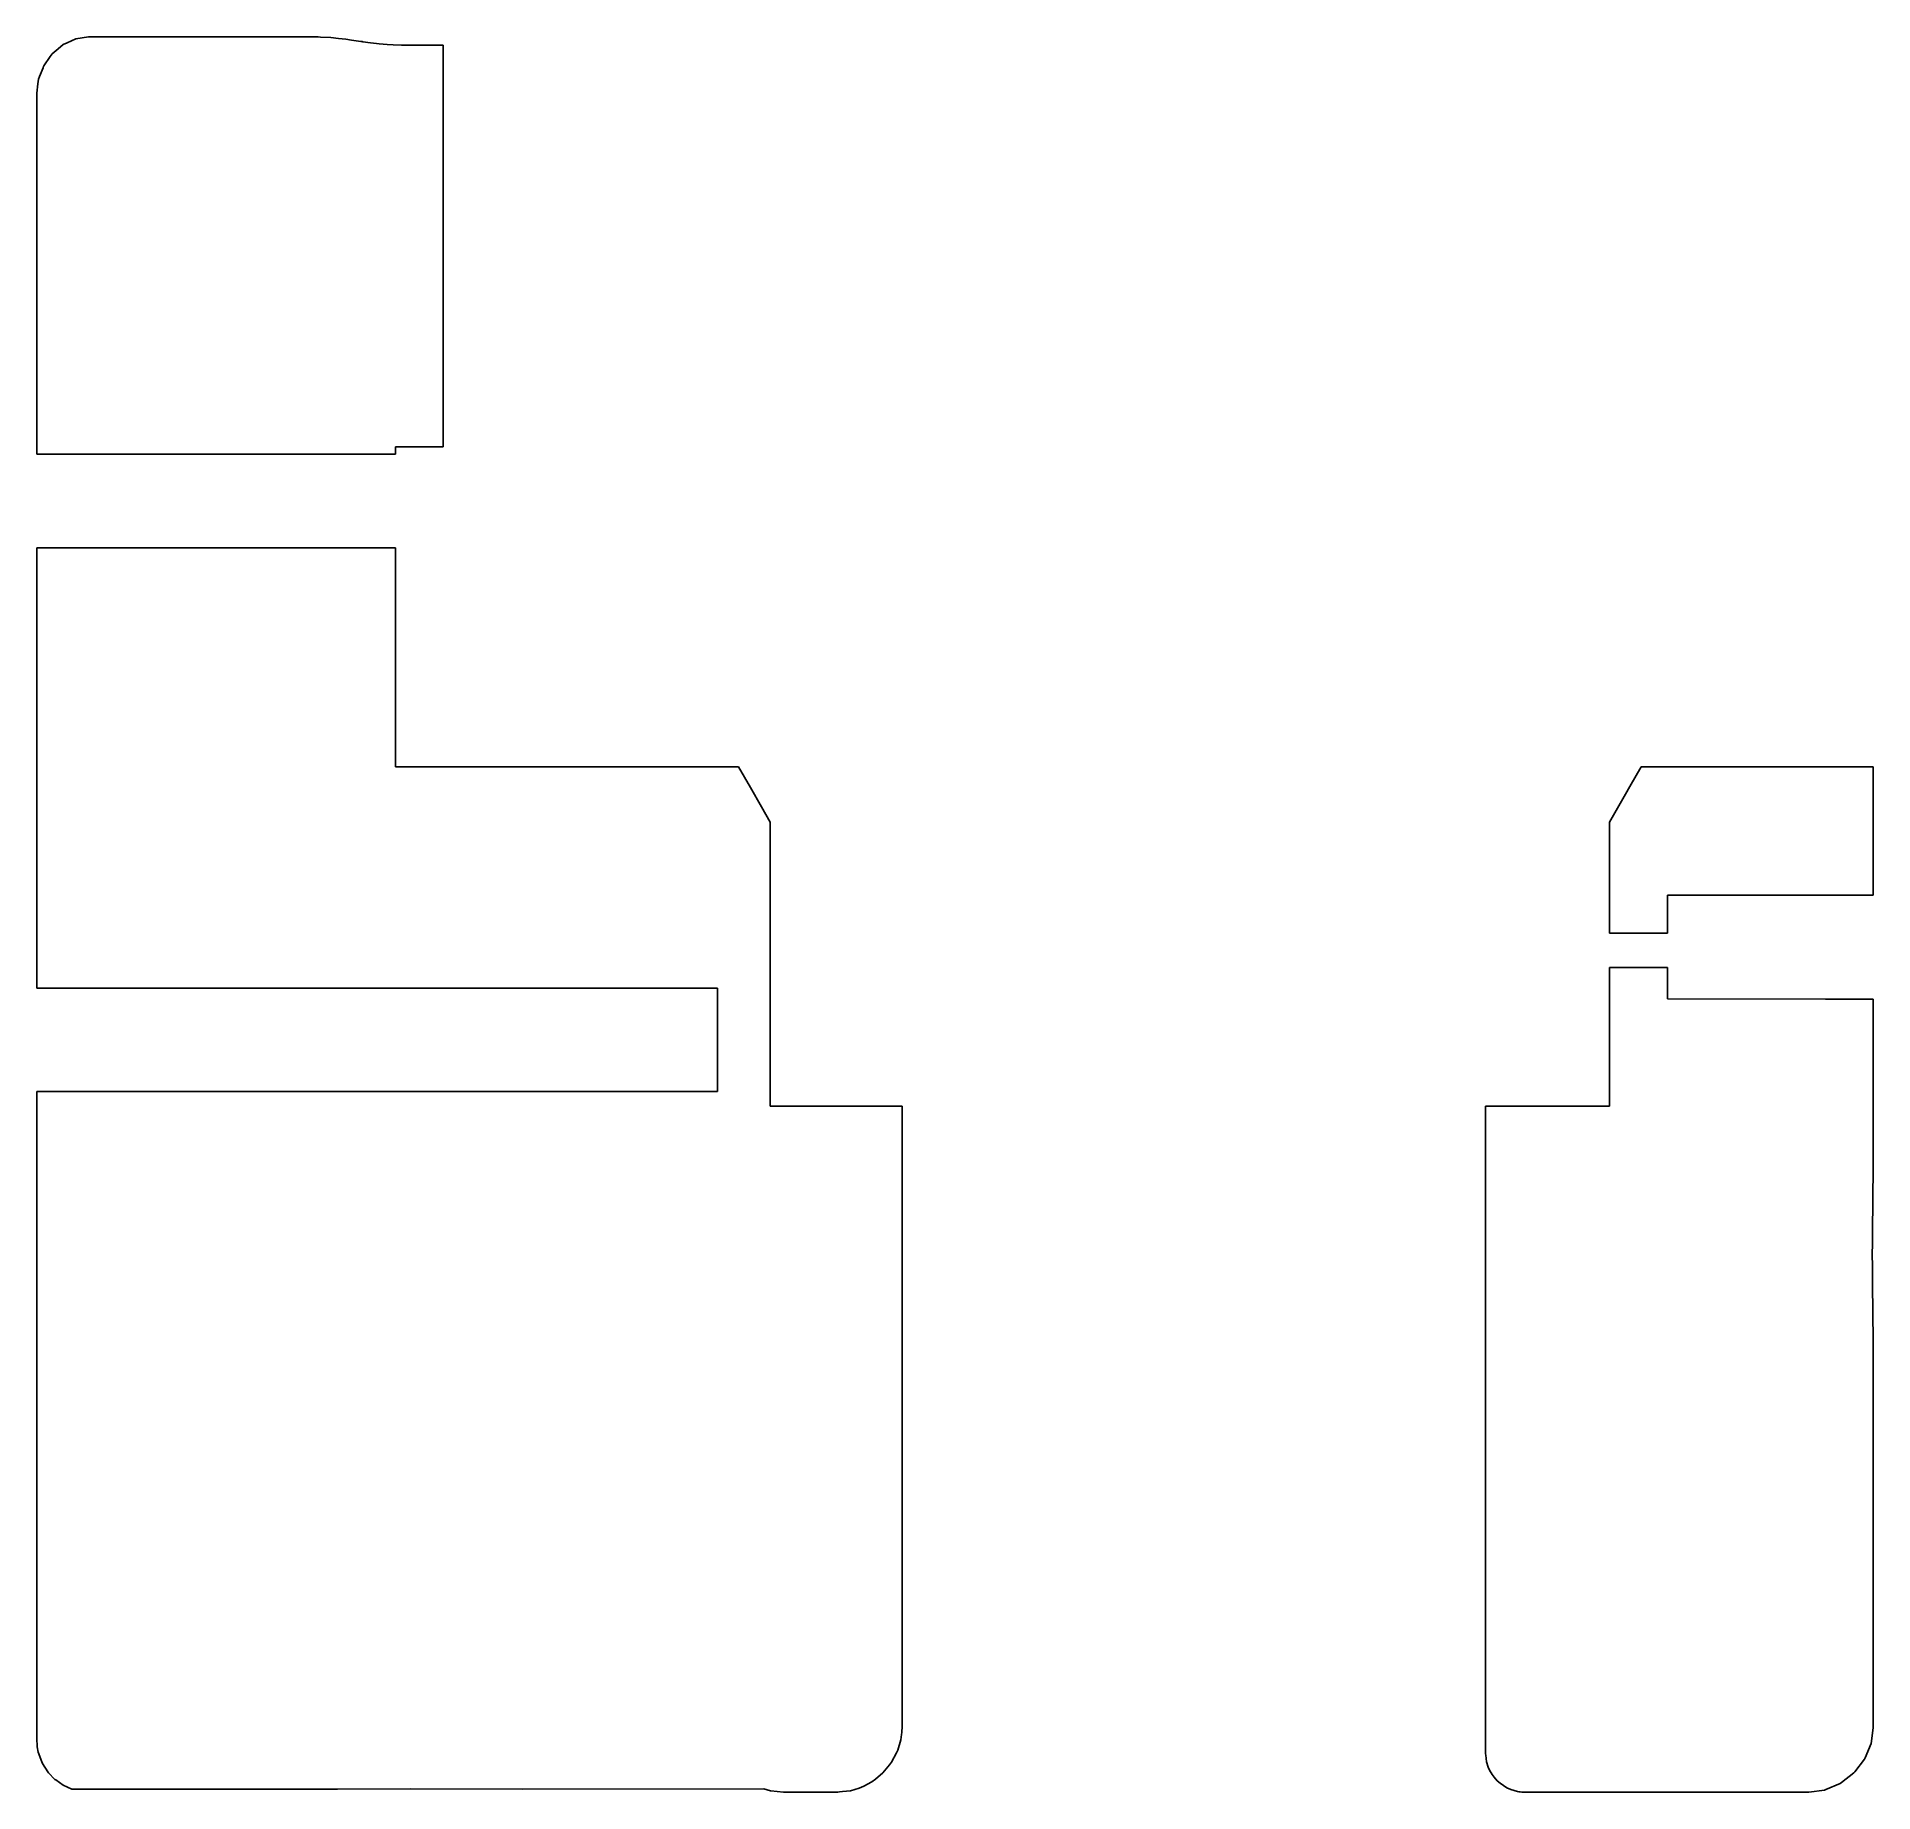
# Model space of a CAD drawing. Header units: metres. Extents: x 2.4 to 72, y -16 to 50.5.
import ezdxf

# ---------------------------------------------------------------- set-up
doc = ezdxf.new("R2010")
doc.units = ezdxf.units.M

msp = doc.modelspace()

# ---------------------------------------------------------------- linework, layer by layer
for p, q in [((3.209, 50.066), (3.4, 50.227)), ((3.4, 50.227), (3.555, 50.298)), ((3.555, 50.298), (3.882, 50.447)), ((3.882, 50.447), (4.361, 50.516)), ((4.361, 50.516), (4.4, 50.523)), ((4.4, 50.523), (4.803, 50.523)), ((4.803, 50.523), (13, 50.523)), ((13, 50.523), (13.065, 50.519)), ((13.065, 50.519), (13.156, 50.513)), ((13.156, 50.513), (13.544, 50.498)), ((13.544, 50.498), (13.835, 50.462)), ((13.835, 50.462), (14.12, 50.433)), ((14.12, 50.433), (14.328, 50.397)), ((14.328, 50.397), (14.682, 50.347)), ((14.682, 50.347), (14.732, 50.34)), ((14.732, 50.34), (14.764, 50.336)), ((14.764, 50.336), (15.054, 50.291)), ((15.054, 50.291), (15.279, 50.264)), ((15.279, 50.264), (15.379, 50.252)), ((15.379, 50.252), (15.523, 50.24)), ((15.523, 50.24), (15.677, 50.223)), ((15.677, 50.223), (15.914, 50.213)), ((15.914, 50.213), (16.229, 50.2)), ((16.229, 50.2), (16.486, 50.2)), ((16.486, 50.2), (17.223, 50.2)), ((17.223, 50.2), (17.595, 50.2)), ((17.595, 50.2), (17.8, 50.2)), ((17.8, 50.2), (17.8, 47.106)), ((2.662, 49.406), (2.668, 49.423)), ((2.668, 49.423), (2.91, 49.769)), ((2.91, 49.769), (2.986, 49.878)), ((2.986, 49.878), (3.209, 50.066)), ((2.4, 48.391), (2.446, 48.741)), ((2.446, 48.741), (2.468, 48.92)), ((2.468, 48.92), (2.505, 49.013)), ((2.505, 49.013), (2.638, 49.343)), ((2.638, 49.343), (2.662, 49.406)), ((2.4, 48.018), (2.4, 48.391)), ((2.4, 47.294), (2.4, 48.018)), ((2.4, 45.983), (2.4, 47.294)), ((17.8, 47.106), (17.8, 45.2)), ((2.4, 43.344), (2.4, 45.983)), ((17.8, 45.2), (17.8, 44.828)), ((17.8, 44.828), (17.8, 43.994)), ((17.8, 43.994), (17.8, 43.599)), ((2.4, 43.128), (2.4, 43.344)), ((17.8, 43.599), (17.8, 43.165)), ((17.8, 43.165), (17.8, 42.408)), ((2.4, 42.991), (2.4, 43.128)), ((2.4, 42.853), (2.4, 42.991)), ((2.4, 42.652), (2.4, 42.853)), ((2.4, 42.515), (2.4, 42.652)), ((2.4, 40.265), (2.4, 42.515)), ((17.8, 42.408), (17.8, 41.821)), ((17.8, 41.821), (17.8, 41.432)), ((17.8, 41.432), (17.8, 41.21)), ((17.8, 41.21), (17.8, 34.988)), ((2.4, 40.124), (2.4, 40.265)), ((2.4, 40.007), (2.4, 40.124)), ((2.4, 39.919), (2.4, 40.007)), ((2.4, 34.988), (2.4, 39.919)), ((2.4, 34.805), (2.4, 34.988)), ((2.4, 34.7), (2.4, 34.805)), ((16, 34.988), (16, 34.805)), ((16.049, 34.988), (16, 34.988)), ((16, 34.988), (16, 34.988)), ((16, 34.805), (16, 34.7)), ((17.8, 34.988), (16.049, 34.988)), ((15.412, 34.7), (2.4, 34.7)), ((16, 34.7), (15.412, 34.7)), ((2.4, 28.483), (2.4, 31.156)), ((2.4, 31.156), (10.241, 31.156)), ((10.241, 31.156), (16, 31.156)), ((16, 31.156), (16, 26.191)), ((2.4, 26.191), (2.4, 28.483)), ((2.4, 23.936), (2.4, 26.191)), ((16, 26.191), (16, 24.417)), ((16, 24.417), (16, 23.516)), ((2.4, 14.471), (2.4, 23.936)), ((16, 23.516), (16, 23.091)), ((16, 23.091), (16, 22.904)), ((16, 22.904), (16, 22.852)), ((16, 22.904), (16, 22.904)), ((16, 22.852), (23.325, 22.852)), ((23.325, 22.852), (24.11, 22.852)), ((24.11, 22.852), (29, 22.852)), ((29, 22.852), (29.449, 22.07)), ((63.2, 22.852), (62.779, 22.118)), ((68.586, 22.852), (63.2, 22.852)), ((72, 22.852), (68.586, 22.852)), ((72, 19.788), (72, 22.852)), ((29.449, 22.07), (29.866, 21.342)), ((62.61, 21.824), (62.455, 21.554)), ((62.779, 22.118), (62.61, 21.824)), ((29.866, 21.342), (30.2, 20.76)), ((62.407, 21.469), (62, 20.76)), ((62.455, 21.554), (62.407, 21.469)), ((30.2, 20.76), (30.2, 17.734)), ((62, 20.76), (62, 18.088)), ((72, 17.989), (72, 19.788)), ((30.2, 17.734), (30.2, 16.392)), ((62, 18.088), (62, 16.688)), ((64.2, 17.313), (64.2, 17.989)), ((64.2, 17.989), (67.888, 17.989)), ((67.888, 17.989), (72, 17.989)), ((72, 17.989), (72, 17.989)), ((64.2, 16.638), (64.2, 17.313)), ((30.2, 16.392), (30.2, 14.37)), ((62, 16.688), (62, 16.548)), ((62, 16.548), (62.546, 16.548)), ((62.546, 16.548), (64.2, 16.548)), ((64.2, 16.548), (64.2, 16.638)), ((63.527, 15.253), (62, 15.253)), ((62, 15.253), (62, 14.97)), ((62, 14.97), (62, 14.083)), ((64.2, 15.253), (63.527, 15.253)), ((64.2, 15.141), (64.2, 15.253)), ((64.2, 15.019), (64.2, 15.141)), ((64.2, 14.588), (64.2, 15.019)), ((4.996, 14.471), (2.4, 14.471)), ((24.921, 14.471), (4.996, 14.471)), ((28.2, 14.471), (24.921, 14.471)), ((28.2, 13.78), (28.2, 14.471)), ((30.2, 14.37), (30.2, 13.572)), ((62, 14.083), (62, 13.398)), ((64.2, 14.066), (64.2, 14.588)), ((70.189, 14.052), (64.2, 14.066)), ((72, 14.056), (70.189, 14.052)), ((72, 13.829), (72, 14.056)), ((28.2, 13.31), (28.2, 13.78)), ((28.2, 13.046), (28.2, 13.31)), ((30.2, 13.572), (30.2, 12.855)), ((62, 13.398), (62, 12.905)), ((72, 13.57), (72, 13.829)), ((72, 13.829), (72, 13.829)), ((72, 12.034), (72, 13.57)), ((28.2, 12.946), (28.2, 13.046)), ((28.2, 12.676), (28.2, 12.946)), ((28.2, 12.656), (28.2, 12.676)), ((28.2, 12.394), (28.2, 12.656)), ((30.2, 12.855), (30.2, 12.568)), ((30.2, 12.568), (30.2, 12.386)), ((62, 12.905), (62, 12.567)), ((62, 12.567), (62, 12.351)), ((28.2, 12.393), (28.2, 12.394)), ((28.2, 12.391), (28.2, 12.393)), ((28.2, 12.121), (28.2, 12.391)), ((28.2, 12.095), (28.2, 12.121)), ((28.2, 11.802), (28.2, 12.095)), ((30.2, 12.386), (30.2, 12.062)), ((30.2, 12.062), (30.2, 11.682)), ((62, 12.351), (62, 10)), ((72, 10.118), (72, 12.034)), ((28.2, 11.649), (28.2, 11.802)), ((28.2, 11.359), (28.2, 11.649)), ((28.2, 10.602), (28.2, 11.359)), ((30.2, 11.682), (30.2, 11.329)), ((30.2, 11.329), (30.2, 11.049)), ((2.4, 10.187), (2.4, 10.557)), ((2.4, 10.557), (2.598, 10.557)), ((2.598, 10.557), (11, 10.557)), ((11, 10.557), (11.198, 10.557)), ((11.198, 10.557), (19.6, 10.557)), ((19.6, 10.557), (19.798, 10.557)), ((19.798, 10.557), (28.2, 10.557)), ((28.2, 10.583), (28.2, 10.602)), ((28.2, 10.557), (28.2, 10.583)), ((30.2, 11.049), (30.2, 10.854)), ((30.2, 10.854), (30.2, 10.731)), ((30.2, 10.731), (30.2, 10.667)), ((30.2, 10.667), (30.2, 10.647)), ((30.2, 10.647), (30.2, 10.076)), ((2.4, 8.926), (2.4, 10.187)), ((30.2, 10.076), (30.2, 10)), ((30.2, 10), (34.978, 10)), ((34.978, 10), (35.2, 10)), ((35.2, 10), (35.2, 9.823)), ((35.2, 9.823), (35.2, 8.781)), ((58.263, 10), (57.3, 10)), ((57.3, 10), (57.3, 9.695)), ((62, 10), (58.263, 10)), ((72, 9.589), (72, 10.118)), ((57.3, 9.695), (57.3, 9.49)), ((57.3, 9.49), (57.3, 9.225)), ((57.3, 9.225), (57.3, 8.911)), ((72, 7.676), (72, 9.589)), ((2.4, 7.937), (2.4, 8.926)), ((35.2, 8.781), (35.2, 8.46)), ((35.2, 8.46), (35.2, 8.078)), ((57.3, 8.911), (57.3, 8.577)), ((57.3, 8.577), (57.3, 8.268)), ((2.4, 7.116), (2.4, 7.937)), ((35.2, 8.078), (35.2, 7.66)), ((35.2, 7.66), (35.2, 7.255)), ((57.3, 8.268), (57.3, 8.029)), ((57.3, 8.029), (57.3, -10.048)), ((71.997, 7.47), (72, 7.676)), ((2.4, -3.949), (2.4, 7.116)), ((35.2, 7.255), (35.2, 6.921)), ((71.989, 6.814), (71.995, 7.337)), ((71.995, 7.337), (71.997, 7.47)), ((35.2, 6.921), (35.2, -11.036)), ((71.982, 6.146), (71.983, 6.354)), ((71.983, 6.354), (71.989, 6.814)), ((71.977, 5.533), (71.982, 6.146)), ((71.966, 4.661), (71.975, 5.418)), ((71.975, 5.444), (71.977, 5.533)), ((71.975, 5.418), (71.975, 5.444)), ((71.964, 4.516), (71.966, 4.661)), ((71.965, 3.799), (71.964, 4.516)), ((71.965, 3.637), (71.965, 3.799)), ((71.976, 2.805), (71.965, 3.637)), ((71.976, 2.769), (71.976, 2.805)), ((71.979, 2.666), (71.976, 2.769)), ((71.985, 1.901), (71.979, 2.666)), ((71.992, 1.379), (71.985, 1.901)), ((71.996, 1.024), (71.992, 1.379)), ((72, 0.76), (71.996, 1.024)), ((72, -2.044), (72, 0.76)), ((72, -5.073), (72, -2.044)), ((2.4, -4.679), (2.4, -3.949)), ((2.4, -9.7), (2.4, -4.679)), ((72, -7.171), (72, -5.073)), ((72, -8.645), (72, -7.171)), ((72, -9.7), (72, -8.645)), ((2.4, -12.863), (2.4, -9.7)), ((72, -10.469), (72, -9.7)), ((57.3, -10.048), (57.3, -10.499)), ((35.2, -11.036), (35.2, -11.366)), ((57.3, -10.499), (57.3, -10.974)), ((57.3, -10.974), (57.3, -11.418)), ((72, -11.04), (72, -10.469)), ((72, -11.471), (72, -11.04)), ((35.2, -11.366), (35.2, -11.742)), ((35.2, -11.742), (35.2, -12.112)), ((57.3, -11.418), (57.3, -11.798)), ((57.3, -11.798), (57.3, -12.106)), ((72, -11.801), (72, -11.471)), ((72, -12.056), (72, -11.801)), ((35.2, -12.112), (35.2, -12.437)), ((35.2, -12.437), (35.2, -12.702)), ((57.3, -12.106), (57.3, -12.345)), ((57.3, -12.345), (57.3, -12.524)), ((57.3, -12.524), (57.3, -12.654)), ((72, -12.257), (72, -12.056)), ((72, -12.415), (72, -12.257)), ((72, -12.642), (72, -12.415)), ((2.4, -12.903), (2.4, -12.863)), ((2.4, -13.39), (2.4, -12.903)), ((35.2, -12.702), (35.2, -12.904)), ((35.2, -12.904), (35.2, -13.051)), ((35.2, -13.051), (35.2, -13.151)), ((35.2, -13.151), (35.2, -13.215)), ((35.2, -13.215), (35.2, -13.251)), ((57.3, -12.654), (57.3, -12.945)), ((57.3, -12.945), (57.3, -13.04)), ((57.3, -13.04), (57.3, -13.299)), ((72, -12.79), (72, -12.642)), ((72, -12.886), (72, -12.79)), ((72, -12.904), (72, -12.886)), ((72, -13.5), (72, -12.904)), ((2.4, -13.998), (2.4, -13.39)), ((35.177, -13.805), (35.146, -14.012)), ((35.189, -13.734), (35.177, -13.805)), ((35.2, -13.5), (35.189, -13.734)), ((35.2, -13.251), (35.2, -13.5)), ((57.3, -13.299), (57.3, -14.177)), ((71.915, -14.147), (71.992, -13.557)), ((71.992, -13.557), (72, -13.5)), ((2.4, -14), (2.4, -13.998)), ((2.414, -14.225), (2.4, -14)), ((2.422, -14.278), (2.414, -14.225)), ((2.458, -14.475), (2.422, -14.278)), ((2.594, -14.85), (2.458, -14.475)), ((34.985, -14.506), (34.795, -14.862)), ((35.028, -14.404), (34.985, -14.506)), ((35.146, -14.012), (35.028, -14.404)), ((57.3, -14.177), (57.3, -14.483)), ((57.3, -14.483), (57.3, -14.5)), ((57.3, -14.5), (57.302, -14.517)), ((57.302, -14.517), (57.303, -14.526)), ((57.303, -14.526), (57.305, -14.54)), ((57.305, -14.54), (57.313, -14.596)), ((57.313, -14.596), (57.34, -14.841)), ((71.687, -14.696), (71.915, -14.147)), ((2.619, -14.909), (2.594, -14.85)), ((2.82, -15.223), (2.619, -14.909)), ((2.852, -15.264), (2.82, -15.223)), ((3.092, -15.512), (2.852, -15.264)), ((34.468, -15.268), (34.187, -15.498)), ((34.718, -14.962), (34.468, -15.268)), ((34.795, -14.862), (34.718, -14.962)), ((57.34, -14.841), (57.409, -15.05)), ((57.409, -15.05), (57.454, -15.159)), ((57.454, -15.159), (57.553, -15.331)), ((70.796, -15.63), (71.268, -15.268)), ((71.268, -15.268), (71.303, -15.222)), ((71.303, -15.222), (71.665, -14.75)), ((71.665, -14.75), (71.687, -14.696)), ((3.121, -15.535), (3.092, -15.512)), ((3.402, -15.733), (3.121, -15.535)), ((3.73, -15.884), (3.402, -15.733)), ((3.731, -15.885), (3.73, -15.884)), ((3.734, -15.885), (3.731, -15.885)), ((4.225, -15.886), (3.734, -15.885)), ((13.798, -15.877), (4.225, -15.886)), ((16.55, -15.874), (13.798, -15.877)), ((20.797, -15.881), (16.55, -15.874)), ((29.953, -15.873), (20.797, -15.881)), ((30.209, -15.951), (29.953, -15.873)), ((30.218, -15.952), (30.209, -15.951)), ((30.7, -16), (30.218, -15.952)), ((30.756, -16), (30.7, -16)), ((32.7, -16), (30.756, -16)), ((32.76, -15.994), (32.7, -16)), ((32.818, -15.985), (32.76, -15.994)), ((32.935, -15.969), (32.818, -15.985)), ((33.24, -15.94), (32.935, -15.969)), ((33.565, -15.841), (33.24, -15.94)), ((33.743, -15.767), (33.565, -15.841)), ((34.053, -15.601), (33.743, -15.767)), ((34.187, -15.498), (34.053, -15.601)), ((57.553, -15.331), (57.632, -15.433)), ((57.632, -15.433), (57.745, -15.566)), ((57.745, -15.566), (57.856, -15.651)), ((57.856, -15.651), (58.113, -15.832)), ((58.113, -15.832), (58.262, -15.894)), ((58.262, -15.894), (58.522, -15.97)), ((58.522, -15.97), (58.569, -15.979)), ((58.569, -15.979), (58.622, -15.989)), ((58.622, -15.989), (58.677, -15.995)), ((58.677, -15.995), (58.732, -15.998)), ((58.732, -15.998), (58.738, -15.999)), ((58.738, -15.999), (58.793, -16)), ((58.793, -16), (58.8, -16)), ((58.8, -16), (60.041, -16)), ((60.041, -16), (69.5, -16)), ((69.5, -16), (69.557, -15.992)), ((69.557, -15.992), (70.147, -15.915)), ((70.147, -15.915), (70.201, -15.893)), ((70.201, -15.893), (70.75, -15.665)), ((70.75, -15.665), (70.796, -15.63))]:
    msp.add_line(p, q)

doc.saveas('drawing.dxf')
